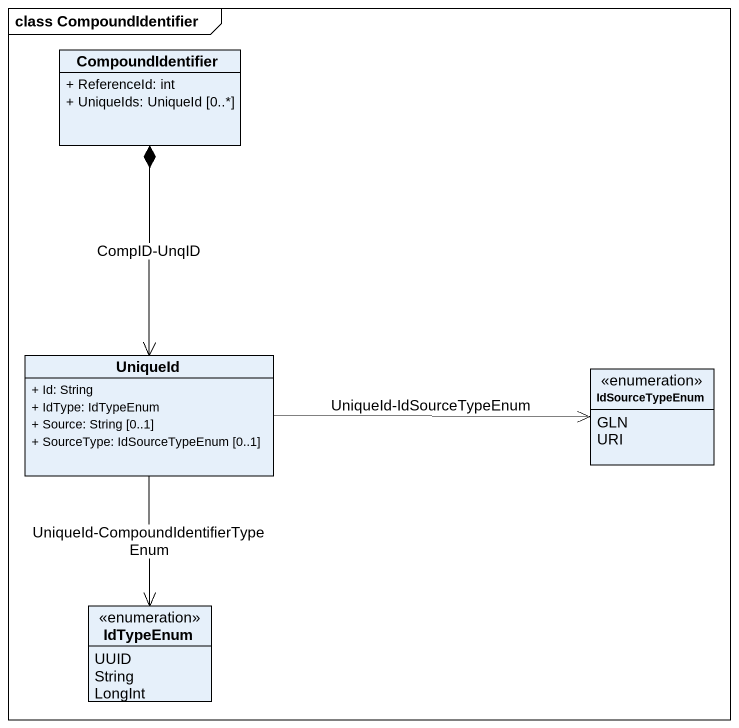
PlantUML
@startuml
mainframe class CompoundIdentifier
hide circle
hide empty members
skinparam classAttributeIconSize 0
class CompoundIdentifier {
  + ReferenceId: int
  + UniqueIds: UniqueId [0..*]
}
class UniqueId {
  + Id: String
  + IdType: IdTypeEnum
  + Source: String [0..1]
  + SourceType: IdSourceTypeEnum [0..1]
}
enum IdSourceTypeEnum {
  GLN
  URI
}
enum IdTypeEnum {
  UUID
  String
  LongInt
}
UniqueId <-up-* CompoundIdentifier : CompID-UnqID
IdSourceTypeEnum <-left- UniqueId : UniqueId-IdSourceTypeEnum
IdTypeEnum <-up- UniqueId : UniqueId-CompoundIdentifierTypeEnum
@enduml
